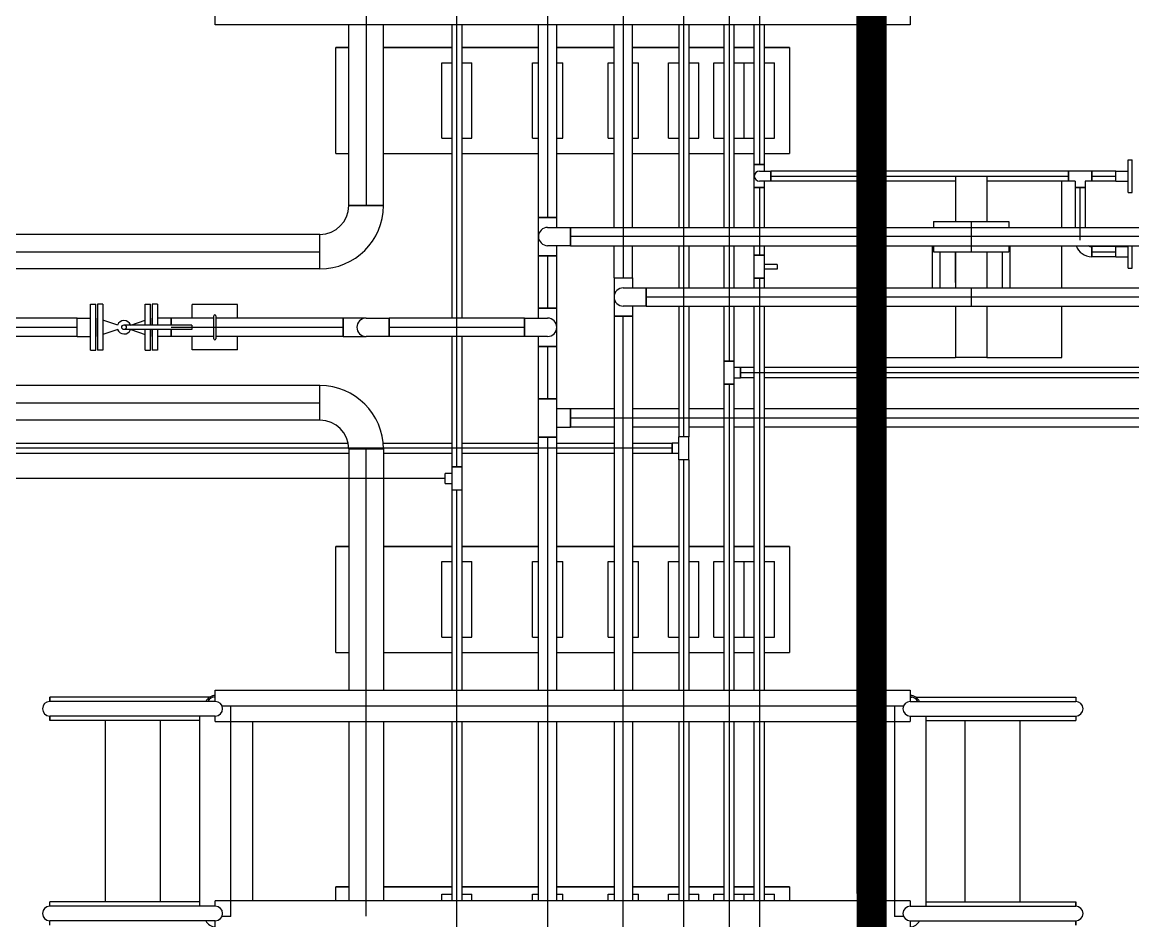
# Model space of a CAD drawing. Header units: inches. Extents: x 517790 to 538444, y 301815 to 302461.
# Drawn here: x 517834.051 to 517837.844, y 302304.376 to 302307.446 of the extents above; entities that cross this region are included whole.
import ezdxf

# ---------------------------------------------------------------- set-up
doc = ezdxf.new("R2010")
doc.units = ezdxf.units.IN
doc.header["$MEASUREMENT"] = 0
doc.layers.add('电气-接地设计-接地线', color=3, linetype='接地线')
doc.layers.add('硅胶总平面底图 工艺装置区', color=253, linetype='Continuous')
doc.styles.add('EESLTYPE', font='TXT.shx')
doc.linetypes.add('接地线', pattern='A,500,["/",EESLTYPE,S=200,R=0,X=0,Y=-100],-200,60,-200', length=960)

msp = doc.modelspace()

# ---------------------------------------------------------------- linework, layer by layer
at = {"layer": '电气-接地设计-接地线', "color": 1, "linetype": '接地线', "ltscale": 0.005, "const_width": 0.1033}
msp.add_lwpolyline([(517836.9519, 302309.2702), (517836.9524, 302303.3303)], dxfattribs=at)
at = {"layer": '硅胶总平面底图 工艺装置区', "color": 9, "linetype": 'Continuous', "lineweight": -3}
for p, q in [((517835.2256, 302307.5436), (517835.2256, 302307.437)), ((517835.5356, 302307.437), (517835.5356, 302307.5436)), ((517835.8456, 302307.5436), (517835.8456, 302307.437)), ((517836.1039, 302307.5436), (517836.1039, 302307.437)), ((517836.3106, 302307.437), (517836.3106, 302307.5436)), ((517836.4656, 302307.5436), (517836.4656, 302307.437)), ((517836.5689, 302307.5436), (517836.5689, 302307.437)), ((517834.7106, 302307.437), (517834.7106, 302307.4691)), ((517837.084, 302307.4691), (517837.084, 302307.437)), ((517837.084, 302307.437), (517834.7106, 302307.437)), ((517835.1665, 302306.8195), (517835.1665, 302307.437)), ((517835.2256, 302307.437), (517835.2256, 302306.8195)), ((517835.2847, 302306.8195), (517835.2847, 302307.437)), ((517835.5183, 302307.437), (517835.5183, 302306.4348)), ((517835.5356, 302306.4348), (517835.5356, 302307.437)), ((517835.5528, 302307.437), (517835.5528, 302306.4348)), ((517835.8144, 302306.7793), (517835.8144, 302307.437)), ((517835.8456, 302307.437), (517835.8456, 302306.7793)), ((517835.8768, 302306.7793), (517835.8768, 302307.437)), ((517836.0728, 302306.7448), (517836.0728, 302307.437)), ((517836.1039, 302307.437), (517836.1039, 302306.7448)), ((517836.1351, 302306.7448), (517836.1351, 302307.437)), ((517836.2933, 302307.437), (517836.2933, 302306.7448)), ((517836.3106, 302306.7448), (517836.3106, 302307.437)), ((517836.3278, 302307.437), (517836.3278, 302306.7448)), ((517836.4483, 302306.7448), (517836.4483, 302307.437)), ((517836.4656, 302307.437), (517836.4656, 302306.7448)), ((517836.4828, 302306.7448), (517836.4828, 302307.437)), ((517836.5517, 302306.9597), (517836.5517, 302307.437)), ((517836.5689, 302307.437), (517836.5689, 302306.9597)), ((517836.5862, 302306.9597), (517836.5862, 302307.437)), ((517835.1223, 302306.9978), (517835.1223, 302307.3595)), ((517835.1223, 302306.9978), (517835.1223, 302307.3595)), ((517835.1665, 302307.3595), (517835.1223, 302307.3595)), ((517835.1223, 302307.3595), (517835.1665, 302307.3595)), ((517835.5183, 302307.3595), (517835.2847, 302307.3595)), ((517835.2847, 302307.3595), (517835.5183, 302307.3595)), ((517835.8144, 302307.3595), (517835.5528, 302307.3595)), ((517835.5528, 302307.3595), (517835.8144, 302307.3595)), ((517836.0728, 302307.3595), (517835.8768, 302307.3595)), ((517835.8768, 302307.3595), (517836.0728, 302307.3595)), ((517836.2933, 302307.3595), (517836.1351, 302307.3595)), ((517836.1351, 302307.3595), (517836.2933, 302307.3595)), ((517836.4483, 302307.3595), (517836.3278, 302307.3595)), ((517836.3278, 302307.3595), (517836.4483, 302307.3595)), ((517836.5517, 302307.3595), (517836.4828, 302307.3595)), ((517836.4828, 302307.3595), (517836.5517, 302307.3595)), ((517836.6722, 302307.3595), (517836.5862, 302307.3595)), ((517836.5862, 302307.3595), (517836.6722, 302307.3595)), ((517836.6722, 302307.3595), (517836.6722, 302306.9978)), ((517836.6722, 302307.3595), (517836.6722, 302306.9978)), ((517835.4839, 302307.0495), (517835.4839, 302307.3078)), ((517835.4839, 302307.3078), (517835.5183, 302307.3078)), ((517835.5528, 302307.3078), (517835.5873, 302307.3078)), ((517835.5873, 302307.0495), (517835.5873, 302307.3078)), ((517835.7939, 302307.0495), (517835.7939, 302307.3078)), ((517835.7939, 302307.3078), (517835.8144, 302307.3078)), ((517835.8768, 302307.3078), (517835.8973, 302307.3078)), ((517835.8973, 302307.0495), (517835.8973, 302307.3078)), ((517836.0523, 302307.3078), (517836.0728, 302307.3078)), ((517836.0523, 302307.0495), (517836.0523, 302307.3078)), ((517836.1351, 302307.3078), (517836.1556, 302307.3078)), ((517836.1556, 302307.0495), (517836.1556, 302307.3078)), ((517836.2589, 302307.0495), (517836.2589, 302307.3078)), ((517836.2589, 302307.3078), (517836.2933, 302307.3078)), ((517836.3278, 302307.3078), (517836.3622, 302307.3078)), ((517836.3622, 302307.0495), (517836.3622, 302307.3078)), ((517836.4139, 302307.0495), (517836.4139, 302307.3078)), ((517836.4139, 302307.3078), (517836.4483, 302307.3078)), ((517836.4828, 302307.3078), (517836.5172, 302307.3078)), ((517836.5172, 302307.0495), (517836.5172, 302307.3078)), ((517836.5172, 302307.3078), (517836.5517, 302307.3078)), ((517836.5172, 302307.0495), (517836.5172, 302307.3078)), ((517836.5862, 302307.3078), (517836.6206, 302307.3078)), ((517836.6206, 302307.0495), (517836.6206, 302307.3078)), ((517835.4839, 302307.0495), (517835.5183, 302307.0495)), ((517835.5528, 302307.0495), (517835.5873, 302307.0495)), ((517835.7939, 302307.0495), (517835.8144, 302307.0495)), ((517835.8768, 302307.0495), (517835.8973, 302307.0495)), ((517836.0523, 302307.0495), (517836.0728, 302307.0495)), ((517836.1351, 302307.0495), (517836.1556, 302307.0495)), ((517836.2589, 302307.0495), (517836.2933, 302307.0495)), ((517836.3278, 302307.0495), (517836.3622, 302307.0495)), ((517836.4139, 302307.0495), (517836.4483, 302307.0495)), ((517836.4828, 302307.0495), (517836.5172, 302307.0495)), ((517836.5172, 302307.0495), (517836.5517, 302307.0495)), ((517836.5862, 302307.0495), (517836.6206, 302307.0495)), ((517835.1223, 302306.9978), (517835.1665, 302306.9978)), ((517835.1223, 302306.9978), (517835.1665, 302306.9978)), ((517835.2847, 302306.9978), (517835.5183, 302306.9978)), ((517835.2847, 302306.9978), (517835.5183, 302306.9978)), ((517835.5528, 302306.9978), (517835.8144, 302306.9978)), ((517835.5528, 302306.9978), (517835.8144, 302306.9978)), ((517835.8768, 302306.9978), (517836.0728, 302306.9978)), ((517835.8768, 302306.9978), (517836.0728, 302306.9978)), ((517836.1351, 302306.9978), (517836.2933, 302306.9978)), ((517836.1351, 302306.9978), (517836.2933, 302306.9978)), ((517836.3278, 302306.9978), (517836.4483, 302306.9978)), ((517836.3278, 302306.9978), (517836.4483, 302306.9978)), ((517836.4828, 302306.9978), (517836.5517, 302306.9978)), ((517836.4828, 302306.9978), (517836.5517, 302306.9978)), ((517836.5862, 302306.9978), (517836.6722, 302306.9978)), ((517836.5862, 302306.9978), (517836.6722, 302306.9978)), ((517837.8288, 302306.9203), (517837.8288, 302306.9761)), ((517837.8288, 302306.9761), (517837.842, 302306.9761)), ((517837.842, 302306.9203), (517837.842, 302306.9761)), ((517836.5689, 302306.9597), (517836.5517, 302306.9597)), ((517836.5517, 302306.881), (517836.5517, 302306.9597)), ((517836.5517, 302306.9597), (517836.5862, 302306.9597)), ((517836.5862, 302306.9597), (517836.5689, 302306.9597)), ((517836.5689, 302306.9376), (517836.6083, 302306.9376)), ((517836.5862, 302306.9376), (517836.5862, 302306.9597)), ((517836.6083, 302306.9031), (517836.6083, 302306.9376)), ((517837.6253, 302306.9376), (517836.6083, 302306.9376)), ((517836.6083, 302306.9376), (517836.6083, 302306.9031)), ((517837.6253, 302306.9376), (517837.6253, 302306.9031)), ((517837.704, 302306.9376), (517837.6253, 302306.9376)), ((517837.6253, 302306.9031), (517837.6253, 302306.9376)), ((517837.704, 302306.9376), (517837.704, 302306.9031)), ((517837.704, 302306.9031), (517837.704, 302306.9376)), ((517837.7864, 302306.9376), (517837.704, 302306.9376)), ((517837.7864, 302306.9031), (517837.7864, 302306.9376)), ((517837.7864, 302306.9203), (517837.7864, 302306.9376)), ((517837.7864, 302306.9376), (517837.8288, 302306.9376)), ((517836.6083, 302306.9031), (517836.5689, 302306.9031)), ((517836.5862, 302306.881), (517836.5862, 302306.9031)), ((517836.6083, 302306.9203), (517837.239, 302306.9203)), ((517837.239, 302306.9031), (517836.6083, 302306.9031)), ((517836.9822, 302306.9031), (517836.9822, 302306.7448)), ((517837.239, 302306.9203), (517837.239, 302306.7653)), ((517837.239, 302306.9203), (517837.3455, 302306.9203)), ((517837.3455, 302306.9203), (517837.6253, 302306.9203)), ((517837.3455, 302306.9203), (517837.3455, 302306.7653)), ((517837.6253, 302306.9031), (517837.3455, 302306.9031)), ((517837.6022, 302306.7448), (517837.6022, 302306.9031)), ((517837.6474, 302306.9031), (517837.6253, 302306.9031)), ((517837.6474, 302306.9031), (517837.6474, 302306.881)), ((517837.704, 302306.9031), (517837.6819, 302306.9031)), ((517837.6819, 302306.9031), (517837.6819, 302306.881)), ((517837.704, 302306.9203), (517837.7864, 302306.9203)), ((517837.7864, 302306.9031), (517837.704, 302306.9031)), ((517837.7864, 302306.9031), (517837.7864, 302306.9203)), ((517837.7864, 302306.9031), (517837.8288, 302306.9031)), ((517837.8288, 302306.8646), (517837.8288, 302306.9203)), ((517837.842, 302306.8646), (517837.842, 302306.9203)), ((517836.5517, 302306.881), (517836.5862, 302306.881)), ((517836.5517, 302306.7448), (517836.5517, 302306.881)), ((517836.5689, 302306.881), (517836.5517, 302306.881)), ((517836.5689, 302306.881), (517836.5689, 302306.7448)), ((517836.5862, 302306.881), (517836.5689, 302306.881)), ((517836.5862, 302306.7448), (517836.5862, 302306.881)), ((517837.6474, 302306.881), (517837.6646, 302306.881)), ((517837.6819, 302306.881), (517837.6474, 302306.881)), ((517837.6474, 302306.881), (517837.6474, 302306.7448)), ((517837.6646, 302306.881), (517837.6819, 302306.881)), ((517837.6646, 302306.7448), (517837.6646, 302306.881)), ((517837.6819, 302306.881), (517837.6819, 302306.7448)), ((517837.8288, 302306.8646), (517837.842, 302306.8646)), ((517835.1665, 302306.8195), (517835.2847, 302306.8195)), ((517835.2847, 302306.8195), (517835.1665, 302306.8195)), ((517835.8144, 302306.7793), (517835.8768, 302306.7793)), ((517835.8456, 302306.7793), (517835.8144, 302306.7793)), ((517835.8144, 302306.6481), (517835.8144, 302306.7793)), ((517835.8768, 302306.7793), (517835.8456, 302306.7793)), ((517835.8768, 302306.7448), (517835.8768, 302306.7793)), ((517835.8456, 302306.7448), (517835.9243, 302306.7448)), ((517835.9243, 302306.6825), (517835.9243, 302306.7448)), ((517835.9243, 302306.7448), (517835.9243, 302306.6825)), ((517835.9243, 302306.7448), (517840.0289, 302306.7448)), ((517836.1039, 302306.7448), (517836.1039, 302306.6825)), ((517836.3106, 302306.6825), (517836.3106, 302306.7448)), ((517836.4656, 302306.7448), (517836.4656, 302306.6825)), ((517836.5689, 302306.7448), (517836.5689, 302306.6825)), ((517837.1631, 302306.7653), (517837.4214, 302306.7653)), ((517837.1631, 302306.7653), (517837.1631, 302306.7448)), ((517837.2922, 302306.7653), (517837.2922, 302306.662)), ((517837.4214, 302306.7653), (517837.4214, 302306.7448)), ((517837.6646, 302306.7014), (517837.6646, 302306.7448)), ((517835.0681, 302306.7211), (517828.2015, 302306.7211)), ((517835.0681, 302306.6029), (517835.0681, 302306.7211)), ((517835.0681, 302306.6029), (517835.0681, 302306.7211)), ((517840.0289, 302306.7137), (517835.9243, 302306.7137)), ((517828.2015, 302306.662), (517835.0681, 302306.662)), ((517835.9243, 302306.6825), (517835.8456, 302306.6825)), ((517835.8768, 302306.6481), (517835.8768, 302306.6825)), ((517835.9243, 302306.6825), (517840.0289, 302306.6825)), ((517836.0728, 302306.5726), (517836.0728, 302306.6825)), ((517836.1039, 302306.6825), (517836.1039, 302306.5726)), ((517836.1351, 302306.5726), (517836.1351, 302306.6825)), ((517836.2933, 302306.6825), (517836.2933, 302306.5382)), ((517836.3106, 302306.5382), (517836.3106, 302306.6825)), ((517836.3278, 302306.6825), (517836.3278, 302306.5382)), ((517836.4483, 302306.5382), (517836.4483, 302306.6825)), ((517836.4656, 302306.6825), (517836.4656, 302306.5382)), ((517836.4828, 302306.5382), (517836.4828, 302306.6825)), ((517836.5517, 302306.6497), (517836.5517, 302306.6825)), ((517836.5689, 302306.6825), (517836.5689, 302306.6497)), ((517836.5862, 302306.6497), (517836.5862, 302306.6825)), ((517836.9822, 302306.6825), (517836.9822, 302306.5382)), ((517837.1589, 302306.6825), (517837.1589, 302306.5382)), ((517837.1631, 302306.6825), (517837.1631, 302306.662)), ((517837.1631, 302306.662), (517837.4214, 302306.662)), ((517837.1852, 302306.662), (517837.1852, 302306.5382)), ((517837.2376, 302306.662), (517837.2376, 302306.5571)), ((517837.239, 302306.662), (517837.239, 302306.5382)), ((517837.3455, 302306.662), (517837.3455, 302306.5382)), ((517837.3468, 302306.5571), (517837.3468, 302306.662)), ((517837.3993, 302306.5382), (517837.3993, 302306.662)), ((517837.4214, 302306.6825), (517837.4214, 302306.662)), ((517837.4256, 302306.5382), (517837.4256, 302306.6825)), ((517837.6022, 302306.5382), (517837.6022, 302306.6825)), ((517837.704, 302306.6447), (517837.704, 302306.6793)), ((517837.7864, 302306.6793), (517837.704, 302306.6793)), ((517837.704, 302306.6793), (517837.704, 302306.6447)), ((517837.704, 302306.662), (517837.7864, 302306.662)), ((517837.7864, 302306.6447), (517837.7864, 302306.6793)), ((517837.7864, 302306.662), (517837.7864, 302306.6793)), ((517837.7864, 302306.6793), (517837.8288, 302306.6793)), ((517837.7864, 302306.6447), (517837.7864, 302306.662)), ((517837.8288, 302306.662), (517837.8288, 302306.6825)), ((517837.8288, 302306.6062), (517837.8288, 302306.662)), ((517837.842, 302306.662), (517837.842, 302306.6825)), ((517837.842, 302306.6062), (517837.842, 302306.662)), ((517835.8456, 302306.6481), (517835.8144, 302306.6481)), ((517835.8144, 302306.6481), (517835.8768, 302306.6481)), ((517835.8144, 302306.4693), (517835.8144, 302306.6481)), ((517835.8768, 302306.6481), (517835.8456, 302306.6481)), ((517835.8456, 302306.6481), (517835.8456, 302306.4693)), ((517835.8768, 302306.4693), (517835.8768, 302306.6481)), ((517836.5517, 302306.6497), (517836.5862, 302306.6497)), ((517836.5862, 302306.6497), (517836.5517, 302306.6497)), ((517836.5517, 302306.571), (517836.5517, 302306.6497)), ((517836.5862, 302306.571), (517836.5862, 302306.6497)), ((517837.7864, 302306.6447), (517837.704, 302306.6447)), ((517837.7864, 302306.6447), (517837.8288, 302306.6447)), ((517835.0681, 302306.6029), (517828.2015, 302306.6029)), ((517836.6299, 302306.6181), (517836.5862, 302306.6181)), ((517836.6299, 302306.6026), (517836.5862, 302306.6026)), ((517836.6299, 302306.6181), (517836.6299, 302306.6026)), ((517837.8288, 302306.6062), (517837.842, 302306.6062)), ((517836.0728, 302306.5726), (517836.1351, 302306.5726)), ((517836.0728, 302306.5726), (517836.1039, 302306.5726)), ((517836.0728, 302306.5726), (517836.0728, 302306.4414)), ((517836.1039, 302306.5726), (517836.1351, 302306.5726)), ((517836.1351, 302306.5726), (517836.1351, 302306.5382)), ((517836.5862, 302306.571), (517836.5517, 302306.571)), ((517836.5517, 302306.571), (517836.5862, 302306.571)), ((517836.5517, 302306.5382), (517836.5517, 302306.571)), ((517836.5689, 302306.571), (517836.5689, 302306.5382)), ((517836.5862, 302306.5382), (517836.5862, 302306.571)), ((517837.2376, 302306.5571), (517837.239, 302306.5571)), ((517837.3455, 302306.5571), (517837.3468, 302306.5571)), ((517836.1039, 302306.5382), (517836.1827, 302306.5382)), ((517836.1827, 302306.5382), (517836.1827, 302306.4758)), ((517836.1827, 302306.5382), (517840.0289, 302306.5382)), ((517836.1827, 302306.4758), (517836.1827, 302306.5382)), ((517840.0289, 302306.507), (517836.1827, 302306.507)), ((517836.3106, 302306.4758), (517836.3106, 302306.5382)), ((517836.4656, 302306.5382), (517836.4656, 302306.4758)), ((517836.5689, 302306.5382), (517836.5689, 302306.4758)), ((517837.2922, 302306.5382), (517837.2922, 302306.4758)), ((517834.2844, 302306.4037), (517834.2844, 302306.4824)), ((517834.2844, 302306.4824), (517834.3025, 302306.4824)), ((517834.3025, 302306.4037), (517834.3025, 302306.4824)), ((517834.3087, 302306.4824), (517834.3087, 302306.4037)), ((517834.3268, 302306.4824), (517834.3087, 302306.4824)), ((517834.3268, 302306.4824), (517834.3268, 302306.4037)), ((517834.4711, 302306.4114), (517834.4711, 302306.4824)), ((517834.4711, 302306.4824), (517834.4892, 302306.4824)), ((517834.4892, 302306.4114), (517834.4892, 302306.4824)), ((517834.4954, 302306.4824), (517834.4954, 302306.4114)), ((517834.5135, 302306.4824), (517834.4954, 302306.4824)), ((517834.5135, 302306.4824), (517834.5135, 302306.4114)), ((517834.6314, 302306.4348), (517834.6314, 302306.4812)), ((517834.7864, 302306.4812), (517834.6314, 302306.4812)), ((517834.7864, 302306.4348), (517834.7864, 302306.4812)), ((517835.8456, 302306.4693), (517835.8144, 302306.4693)), ((517835.8144, 302306.4348), (517835.8144, 302306.4693)), ((517835.8144, 302306.4693), (517835.8768, 302306.4693)), ((517835.8768, 302306.4693), (517835.8456, 302306.4693)), ((517835.8768, 302306.3381), (517835.8768, 302306.4693)), ((517836.1827, 302306.4758), (517836.1039, 302306.4758)), ((517836.1351, 302306.4758), (517836.1351, 302306.4414)), ((517836.1827, 302306.4758), (517840.0289, 302306.4758)), ((517836.2933, 302306.4758), (517836.2933, 302306.0297)), ((517836.3106, 302306.0297), (517836.3106, 302306.4758)), ((517836.3278, 302306.4758), (517836.3278, 302306.0297)), ((517836.4483, 302306.288), (517836.4483, 302306.4758)), ((517836.4656, 302306.4758), (517836.4656, 302306.288)), ((517836.4828, 302306.288), (517836.4828, 302306.4758)), ((517836.5517, 302305.1637), (517836.5517, 302306.4758)), ((517836.5689, 302306.4758), (517836.5689, 302305.1637)), ((517836.5862, 302305.1637), (517836.5862, 302306.4758)), ((517836.9822, 302306.4758), (517836.9822, 302306.3003)), ((517837.239, 302306.4758), (517837.239, 302306.3003)), ((517837.3455, 302306.4758), (517837.3455, 302306.3003)), ((517837.6022, 302306.3003), (517837.6022, 302306.4758)), ((517834.2384, 302306.4348), (517827.8644, 302306.4348)), ((517834.2384, 302306.3725), (517834.2384, 302306.4348)), ((517834.2384, 302306.4037), (517834.2384, 302306.4348)), ((517834.2384, 302306.4348), (517834.2844, 302306.4348)), ((517834.3071, 302306.4348), (517834.3071, 302306.3725)), ((517834.3087, 302306.4343), (517834.3071, 302306.4348)), ((517834.4892, 302306.4343), (517834.4908, 302306.4348)), ((517834.4908, 302306.4114), (517834.4908, 302306.4348)), ((517834.5594, 302306.4348), (517834.5135, 302306.4348)), ((517834.5594, 302306.4114), (517834.5594, 302306.4348)), ((517834.7058, 302306.4348), (517834.5594, 302306.4348)), ((517834.5594, 302306.4348), (517834.5594, 302306.4114)), ((517834.7058, 302306.3644), (517834.7058, 302306.4429)), ((517834.712, 302306.4429), (517834.712, 302306.3644)), ((517835.1469, 302306.4348), (517834.712, 302306.4348)), ((517835.1469, 302306.3725), (517835.1469, 302306.4348)), ((517835.1469, 302306.4348), (517835.1469, 302306.4037)), ((517835.2256, 302306.4348), (517835.1469, 302306.4348)), ((517835.2256, 302306.4348), (517835.3043, 302306.4348)), ((517835.3043, 302306.4348), (517835.3043, 302306.3725)), ((517835.3043, 302306.3725), (517835.3043, 302306.4348)), ((517835.7669, 302306.4348), (517835.3043, 302306.4348)), ((517835.5356, 302306.3725), (517835.5356, 302306.4348)), ((517835.7669, 302306.4348), (517835.7669, 302306.3725)), ((517835.7669, 302306.4348), (517835.8456, 302306.4348)), ((517835.7669, 302306.3725), (517835.7669, 302306.4348)), ((517836.1351, 302306.4414), (517836.0728, 302306.4414)), ((517836.0728, 302306.4414), (517836.0728, 302305.1637)), ((517836.0728, 302306.4414), (517836.1039, 302306.4414)), ((517836.1039, 302305.1637), (517836.1039, 302306.4414)), ((517836.1039, 302306.4414), (517836.1351, 302306.4414)), ((517836.1351, 302306.4414), (517836.1351, 302305.1637)), ((517827.8644, 302306.4037), (517834.2384, 302306.4037)), ((517834.2384, 302306.3725), (517834.2384, 302306.4037)), ((517834.2844, 302306.3249), (517834.2844, 302306.4037)), ((517834.3025, 302306.3249), (517834.3025, 302306.4037)), ((517834.3087, 302306.4037), (517834.3087, 302306.3249)), ((517834.3772, 302306.411), (517834.3268, 302306.4282)), ((517834.3268, 302306.4037), (517834.3268, 302306.3249)), ((517834.3772, 302306.3963), (517834.3268, 302306.3792)), ((517834.6302, 302306.4114), (517834.3989, 302306.4114)), ((517834.6302, 302306.3959), (517834.3989, 302306.3959)), ((517834.4218, 302306.4114), (517834.4711, 302306.4282)), ((517834.4218, 302306.3959), (517834.4711, 302306.3792)), ((517834.4711, 302306.3249), (517834.4711, 302306.3959)), ((517834.4892, 302306.3249), (517834.4892, 302306.3959)), ((517834.4908, 302306.3725), (517834.4908, 302306.3959)), ((517834.4954, 302306.3959), (517834.4954, 302306.3249)), ((517834.5135, 302306.3959), (517834.5135, 302306.3249)), ((517834.5594, 302306.4037), (517834.6302, 302306.4037)), ((517834.5594, 302306.3725), (517834.5594, 302306.3959)), ((517834.5594, 302306.3959), (517834.5594, 302306.3725)), ((517834.6302, 302306.4114), (517834.6302, 302306.4037)), ((517834.6302, 302306.4037), (517834.7058, 302306.4037)), ((517834.6302, 302306.4037), (517834.6302, 302306.3959)), ((517834.7058, 302306.4037), (517834.712, 302306.4037)), ((517834.712, 302306.4037), (517835.1469, 302306.4037)), ((517835.1469, 302306.4037), (517835.1469, 302306.3725)), ((517835.3043, 302306.4037), (517835.7669, 302306.4037)), ((517834.2384, 302306.3725), (517827.8644, 302306.3725)), ((517834.2384, 302306.3725), (517834.2844, 302306.3725)), ((517834.3087, 302306.373), (517834.3071, 302306.3725)), ((517834.4892, 302306.373), (517834.4908, 302306.3725)), ((517834.5594, 302306.3725), (517834.5135, 302306.3725)), ((517834.7058, 302306.3725), (517834.5594, 302306.3725)), ((517834.6314, 302306.3262), (517834.6314, 302306.3725)), ((517835.1469, 302306.3725), (517834.712, 302306.3725)), ((517834.7864, 302306.3262), (517834.7864, 302306.3725)), ((517835.1469, 302306.3725), (517835.2256, 302306.3725)), ((517835.3043, 302306.3725), (517835.2256, 302306.3725)), ((517835.7669, 302306.3725), (517835.3043, 302306.3725)), ((517835.5183, 302306.3725), (517835.5183, 302305.9264)), ((517835.5356, 302305.9264), (517835.5356, 302306.3725)), ((517835.5528, 302306.3725), (517835.5528, 302305.9264)), ((517835.8456, 302306.3725), (517835.7669, 302306.3725)), ((517835.8144, 302306.3381), (517835.8144, 302306.3725)), ((517834.2844, 302306.3249), (517834.3025, 302306.3249)), ((517834.3268, 302306.3249), (517834.3087, 302306.3249)), ((517834.4711, 302306.3249), (517834.4892, 302306.3249)), ((517834.5135, 302306.3249), (517834.4954, 302306.3249)), ((517834.7864, 302306.3262), (517834.6314, 302306.3262)), ((517835.8456, 302306.3381), (517835.8144, 302306.3381)), ((517835.8144, 302306.3381), (517835.8768, 302306.3381)), ((517835.8144, 302306.1593), (517835.8144, 302306.3381)), ((517835.8768, 302306.3381), (517835.8456, 302306.3381)), ((517835.8456, 302306.3381), (517835.8456, 302306.1593)), ((517835.8768, 302306.1593), (517835.8768, 302306.3381)), ((517836.4483, 302306.288), (517836.4656, 302306.288)), ((517836.4828, 302306.288), (517836.4483, 302306.288)), ((517836.4483, 302306.2093), (517836.4483, 302306.288)), ((517836.4656, 302306.288), (517836.4828, 302306.288)), ((517836.4828, 302306.2093), (517836.4828, 302306.288)), ((517836.9822, 302306.3003), (517837.239, 302306.3003)), ((517837.3455, 302306.3003), (517837.239, 302306.3003)), ((517837.3455, 302306.3003), (517837.6022, 302306.3003)), ((517836.505, 302306.2659), (517836.4828, 302306.2659)), ((517836.505, 302306.2314), (517836.505, 302306.2659)), ((517836.5517, 302306.2659), (517836.505, 302306.2659)), ((517836.505, 302306.2659), (517836.505, 302306.2487)), ((517836.505, 302306.2487), (517836.5517, 302306.2487)), ((517836.505, 302306.2487), (517836.505, 302306.2314)), ((517836.5517, 302306.2487), (517836.5862, 302306.2487)), ((517838.2345, 302306.2659), (517836.5862, 302306.2659)), ((517836.5862, 302306.2487), (517838.2345, 302306.2487)), ((517835.0681, 302306.2044), (517827.6848, 302306.2044)), ((517835.0681, 302306.0863), (517835.0681, 302306.2044)), ((517835.0681, 302306.0863), (517835.0681, 302306.2044)), ((517836.4828, 302306.2093), (517836.4483, 302306.2093)), ((517836.4483, 302306.2093), (517836.4656, 302306.2093)), ((517836.4483, 302305.1637), (517836.4483, 302306.2093)), ((517836.4656, 302306.2093), (517836.4656, 302305.1637)), ((517836.4656, 302306.2093), (517836.4828, 302306.2093)), ((517836.4828, 302306.2314), (517836.505, 302306.2314)), ((517836.4828, 302305.1637), (517836.4828, 302306.2093)), ((517836.5517, 302306.2314), (517836.505, 302306.2314)), ((517838.2345, 302306.2314), (517836.5862, 302306.2314)), ((517827.6848, 302306.1453), (517835.0681, 302306.1453)), ((517835.8144, 302306.1593), (517835.8768, 302306.1593)), ((517835.8768, 302306.1593), (517835.8144, 302306.1593)), ((517835.8144, 302306.0281), (517835.8144, 302306.1593)), ((517835.8768, 302306.0281), (517835.8768, 302306.1593)), ((517835.9243, 302306.1248), (517835.8768, 302306.1248)), ((517835.9243, 302306.1248), (517835.9243, 302306.0937)), ((517835.9243, 302306.0625), (517835.9243, 302306.1248)), ((517836.0728, 302306.1248), (517835.9243, 302306.1248)), ((517835.9243, 302306.0937), (517835.9243, 302306.0625)), ((517835.9243, 302306.0937), (517836.0728, 302306.0937)), ((517836.0728, 302306.0937), (517836.1351, 302306.0937)), ((517836.2933, 302306.1248), (517836.1351, 302306.1248)), ((517836.1351, 302306.0937), (517836.2933, 302306.0937)), ((517836.2933, 302306.0937), (517836.3278, 302306.0937)), ((517836.4483, 302306.1248), (517836.3278, 302306.1248)), ((517836.3278, 302306.0937), (517836.4483, 302306.0937)), ((517836.4483, 302306.0937), (517836.4828, 302306.0937)), ((517836.5517, 302306.1248), (517836.4828, 302306.1248)), ((517836.4828, 302306.0937), (517836.5517, 302306.0937)), ((517836.5517, 302306.0937), (517836.5862, 302306.0937)), ((517838.0402, 302306.1248), (517836.5862, 302306.1248)), ((517836.5862, 302306.0937), (517838.0402, 302306.0937)), ((517835.0681, 302306.0863), (517827.6848, 302306.0863)), ((517835.8768, 302306.0625), (517835.9243, 302306.0625)), ((517836.0728, 302306.0625), (517835.9243, 302306.0625)), ((517836.2933, 302306.0625), (517836.1351, 302306.0625)), ((517836.4483, 302306.0625), (517836.3278, 302306.0625)), ((517836.5517, 302306.0625), (517836.4828, 302306.0625)), ((517838.0402, 302306.0625), (517836.5862, 302306.0625)), ((517835.8144, 302306.0281), (517835.8768, 302306.0281)), ((517835.8144, 302305.1637), (517835.8144, 302306.0281)), ((517835.8768, 302306.0281), (517835.8144, 302306.0281)), ((517835.8456, 302306.0281), (517835.8456, 302305.1637)), ((517835.8768, 302305.1637), (517835.8768, 302306.0281)), ((517836.3278, 302306.0297), (517836.2933, 302306.0297)), ((517836.3278, 302306.0297), (517836.2933, 302306.0297)), ((517836.2933, 302305.951), (517836.2933, 302306.0297)), ((517836.3278, 302305.951), (517836.3278, 302306.0297)), ((517832.0131, 302306.0076), (517835.1645, 302306.0076)), ((517835.1665, 302305.9903), (517832.0131, 302305.9903)), ((517835.2846, 302305.9903), (517835.1665, 302305.9903)), ((517835.2847, 302305.9879), (517835.1665, 302305.9879)), ((517835.1665, 302305.9879), (517835.1665, 302305.1637)), ((517835.1665, 302305.9879), (517835.2847, 302305.9879)), ((517835.2256, 302305.1637), (517835.2256, 302305.9879)), ((517835.2837, 302306.0076), (517835.5183, 302306.0076)), ((517835.5183, 302305.9903), (517835.2846, 302305.9903)), ((517835.2847, 302305.9879), (517835.2847, 302305.1637)), ((517835.5528, 302305.9903), (517835.5183, 302305.9903)), ((517835.5528, 302306.0076), (517835.8144, 302306.0076)), ((517835.8144, 302305.9903), (517835.5528, 302305.9903)), ((517835.8768, 302305.9903), (517835.8144, 302305.9903)), ((517835.8768, 302306.0076), (517836.0728, 302306.0076)), ((517836.0728, 302305.9903), (517835.8768, 302305.9903)), ((517836.1351, 302305.9903), (517836.0728, 302305.9903)), ((517836.1351, 302306.0076), (517836.2712, 302306.0076)), ((517836.2712, 302305.9903), (517836.1351, 302305.9903)), ((517836.2712, 302306.0076), (517836.2712, 302305.9903)), ((517836.2712, 302305.9903), (517836.2712, 302306.0076)), ((517836.2933, 302306.0076), (517836.2712, 302306.0076)), ((517836.2712, 302305.9903), (517836.2712, 302305.9731)), ((517836.2712, 302305.9731), (517836.2712, 302305.9903)), ((517832.0131, 302305.9731), (517835.1665, 302305.9731)), ((517835.2847, 302305.9731), (517835.5183, 302305.9731)), ((517835.5528, 302305.9731), (517835.8144, 302305.9731)), ((517835.8768, 302305.9731), (517836.0728, 302305.9731)), ((517836.1351, 302305.9731), (517836.2712, 302305.9731)), ((517836.2712, 302305.9731), (517836.2933, 302305.9731)), ((517836.3106, 302305.951), (517836.2933, 302305.951)), ((517836.2933, 302305.951), (517836.2933, 302305.1637)), ((517836.3278, 302305.951), (517836.2933, 302305.951)), ((517836.3106, 302305.1637), (517836.3106, 302305.951)), ((517836.3278, 302305.951), (517836.3106, 302305.951)), ((517836.3278, 302305.951), (517836.3278, 302305.1637)), ((517835.4962, 302305.887), (517835.4962, 302305.9043)), ((517835.5183, 302305.9043), (517835.4962, 302305.9043)), ((517835.5528, 302305.9264), (517835.5183, 302305.9264)), ((517835.5183, 302305.9264), (517835.5528, 302305.9264)), ((517835.5183, 302305.9264), (517835.5183, 302305.8477)), ((517835.5528, 302305.9264), (517835.5528, 302305.8477)), ((517835.1665, 302305.887), (517831.9737, 302305.887)), ((517835.2847, 302305.887), (517835.1665, 302305.887)), ((517835.4962, 302305.887), (517835.2847, 302305.887)), ((517835.4962, 302305.8698), (517835.4962, 302305.887)), ((517835.4962, 302305.8698), (517835.5183, 302305.8698)), ((517835.5183, 302305.8477), (517835.5528, 302305.8477)), ((517835.5528, 302305.8476), (517835.5183, 302305.8476)), ((517835.5183, 302305.8476), (517835.5183, 302305.1637)), ((517835.5356, 302305.1637), (517835.5356, 302305.8476)), ((517835.5528, 302305.8476), (517835.5528, 302305.1637)), ((517835.1665, 302305.6545), (517835.1223, 302305.6545)), ((517835.1223, 302305.6545), (517835.1665, 302305.6545)), ((517835.1223, 302305.2929), (517835.1223, 302305.6545)), ((517835.1223, 302305.2929), (517835.1223, 302305.6545)), ((517835.5183, 302305.6545), (517835.2847, 302305.6545)), ((517835.2847, 302305.6545), (517835.5183, 302305.6545)), ((517835.8144, 302305.6545), (517835.5528, 302305.6545)), ((517835.5528, 302305.6545), (517835.8144, 302305.6545)), ((517836.0728, 302305.6545), (517835.8768, 302305.6545)), ((517835.8768, 302305.6545), (517836.0728, 302305.6545)), ((517836.2933, 302305.6545), (517836.1351, 302305.6545)), ((517836.1351, 302305.6545), (517836.2933, 302305.6545)), ((517836.4483, 302305.6545), (517836.3278, 302305.6545)), ((517836.3278, 302305.6545), (517836.4483, 302305.6545)), ((517836.5517, 302305.6545), (517836.4828, 302305.6545)), ((517836.4828, 302305.6545), (517836.5517, 302305.6545)), ((517836.6722, 302305.6545), (517836.5862, 302305.6545)), ((517836.5862, 302305.6545), (517836.6722, 302305.6545)), ((517836.6722, 302305.6545), (517836.6722, 302305.2929)), ((517836.6722, 302305.6545), (517836.6722, 302305.2929)), ((517835.4839, 302305.6028), (517835.5183, 302305.6028)), ((517835.4839, 302305.3445), (517835.4839, 302305.6028)), ((517835.5528, 302305.6028), (517835.5873, 302305.6028)), ((517835.5873, 302305.3445), (517835.5873, 302305.6028)), ((517835.7939, 302305.6028), (517835.8144, 302305.6028)), ((517835.7939, 302305.3445), (517835.7939, 302305.6028)), ((517835.8768, 302305.6028), (517835.8973, 302305.6028)), ((517835.8973, 302305.3445), (517835.8973, 302305.6028)), ((517836.0523, 302305.3445), (517836.0523, 302305.6028)), ((517836.0523, 302305.6028), (517836.0728, 302305.6028)), ((517836.1351, 302305.6028), (517836.1556, 302305.6028)), ((517836.1556, 302305.3445), (517836.1556, 302305.6028)), ((517836.2589, 302305.3445), (517836.2589, 302305.6028)), ((517836.2589, 302305.6028), (517836.2933, 302305.6028)), ((517836.3278, 302305.6028), (517836.3622, 302305.6028)), ((517836.3622, 302305.3445), (517836.3622, 302305.6028)), ((517836.4139, 302305.6028), (517836.4483, 302305.6028)), ((517836.4139, 302305.3445), (517836.4139, 302305.6028)), ((517836.4828, 302305.6028), (517836.5172, 302305.6028)), ((517836.5172, 302305.6028), (517836.5517, 302305.6028)), ((517836.5172, 302305.3445), (517836.5172, 302305.6028)), ((517836.5172, 302305.3445), (517836.5172, 302305.6028)), ((517836.5862, 302305.6028), (517836.6206, 302305.6028)), ((517836.6206, 302305.3445), (517836.6206, 302305.6028)), ((517835.4839, 302305.3445), (517835.5183, 302305.3445)), ((517835.5528, 302305.3445), (517835.5873, 302305.3445)), ((517835.7939, 302305.3445), (517835.8144, 302305.3445)), ((517835.8768, 302305.3445), (517835.8973, 302305.3445)), ((517836.0523, 302305.3445), (517836.0728, 302305.3445)), ((517836.1351, 302305.3445), (517836.1556, 302305.3445)), ((517836.2589, 302305.3445), (517836.2933, 302305.3445)), ((517836.3278, 302305.3445), (517836.3622, 302305.3445)), ((517836.4139, 302305.3445), (517836.4483, 302305.3445)), ((517836.4828, 302305.3445), (517836.5172, 302305.3445)), ((517836.5172, 302305.3445), (517836.5517, 302305.3445)), ((517836.5862, 302305.3445), (517836.6206, 302305.3445)), ((517835.1223, 302305.2929), (517835.1665, 302305.2929)), ((517835.1223, 302305.2929), (517835.1665, 302305.2929)), ((517835.2847, 302305.2929), (517835.5183, 302305.2929)), ((517835.2847, 302305.2929), (517835.5183, 302305.2929)), ((517835.5528, 302305.2929), (517835.8144, 302305.2929)), ((517835.5528, 302305.2929), (517835.8144, 302305.2929)), ((517835.8768, 302305.2929), (517836.0728, 302305.2929)), ((517835.8768, 302305.2929), (517836.0728, 302305.2929)), ((517836.1351, 302305.2929), (517836.2933, 302305.2929)), ((517836.1351, 302305.2929), (517836.2933, 302305.2929)), ((517836.3278, 302305.2929), (517836.4483, 302305.2929)), ((517836.3278, 302305.2929), (517836.4483, 302305.2929)), ((517836.4828, 302305.2929), (517836.5517, 302305.2929)), ((517836.4828, 302305.2929), (517836.5517, 302305.2929)), ((517836.5862, 302305.2929), (517836.6722, 302305.2929)), ((517836.5862, 302305.2929), (517836.6722, 302305.2929)), ((517834.7106, 302305.1637), (517837.084, 302305.1637)), ((517834.7106, 302305.1251), (517834.7106, 302305.1637)), ((517835.2256, 302305.0571), (517835.2256, 302305.1637)), ((517835.5356, 302305.0571), (517835.5356, 302305.1637)), ((517835.8456, 302305.1637), (517835.8456, 302305.0571)), ((517836.1039, 302305.0571), (517836.1039, 302305.1637)), ((517836.3106, 302305.0571), (517836.3106, 302305.1637)), ((517836.4656, 302305.1637), (517836.4656, 302305.0571)), ((517836.5689, 302305.1637), (517836.5689, 302305.0571)), ((517837.084, 302305.1637), (517837.084, 302305.1251)), ((517834.1452, 302305.1251), (517834.1452, 302305.1399)), ((517834.1452, 302305.1399), (517834.1452, 302305.1251)), ((517834.6914, 302305.1399), (517834.1452, 302305.1399)), ((517834.7106, 302305.1251), (517834.1452, 302305.1251)), ((517834.7106, 302305.1399), (517834.7051, 302305.1399)), ((517834.7333, 302305.1104), (517837.0612, 302305.1104)), ((517834.7638, 302304.3903), (517834.7638, 302305.1104)), ((517837.0307, 302305.1104), (517837.0307, 302304.3903)), ((517837.084, 302305.1399), (517837.0894, 302305.1399)), ((517837.084, 302305.1251), (517837.6494, 302305.1251)), ((517837.1031, 302305.1399), (517837.6494, 302305.1399)), ((517837.6494, 302305.1399), (517837.6494, 302305.1251)), ((517837.6494, 302305.1399), (517837.6494, 302305.1251)), ((517834.1452, 302305.0604), (517834.1452, 302305.0752)), ((517834.1452, 302305.0752), (517834.1452, 302305.0604)), ((517834.7106, 302305.0752), (517834.1452, 302305.0752)), ((517834.6573, 302304.4255), (517834.6573, 302305.0752)), ((517834.7106, 302305.0571), (517834.7106, 302305.0752)), ((517837.084, 302305.0752), (517837.084, 302305.0571)), ((517837.084, 302305.0752), (517837.6494, 302305.0752)), ((517837.1372, 302305.0752), (517837.1372, 302304.4255)), ((517837.6494, 302305.0752), (517837.6494, 302305.0604)), ((517837.6494, 302305.0752), (517837.6494, 302305.0604)), ((517834.6573, 302305.0604), (517834.1452, 302305.0604)), ((517834.3355, 302304.4404), (517834.3355, 302305.0604)), ((517834.5239, 302304.4404), (517834.5239, 302305.0604)), ((517834.7106, 302305.0571), (517837.084, 302305.0571)), ((517834.8389, 302304.4436), (517834.8389, 302305.0571)), ((517835.1665, 302305.0571), (517835.1665, 302304.4436)), ((517835.2256, 302304.4436), (517835.2256, 302305.0571)), ((517835.2847, 302305.0571), (517835.2847, 302304.4436)), ((517835.5183, 302305.0571), (517835.5183, 302304.4436)), ((517835.5356, 302304.4436), (517835.5356, 302305.0571)), ((517835.5528, 302305.0571), (517835.5528, 302304.4436)), ((517835.8144, 302304.4436), (517835.8144, 302305.0571)), ((517835.8456, 302305.0571), (517835.8456, 302304.4436)), ((517835.8768, 302304.4436), (517835.8768, 302305.0571)), ((517836.0728, 302305.0571), (517836.0728, 302304.4436)), ((517836.1039, 302304.4436), (517836.1039, 302305.0571)), ((517836.1351, 302305.0571), (517836.1351, 302304.4436)), ((517836.2933, 302305.0571), (517836.2933, 302304.4436)), ((517836.3106, 302304.4436), (517836.3106, 302305.0571)), ((517836.3278, 302305.0571), (517836.3278, 302304.4436)), ((517836.4483, 302304.4436), (517836.4483, 302305.0571)), ((517836.4656, 302305.0571), (517836.4656, 302304.4436)), ((517836.4828, 302304.4436), (517836.4828, 302305.0571)), ((517836.5517, 302304.4436), (517836.5517, 302305.0571)), ((517836.5689, 302305.0571), (517836.5689, 302304.4436)), ((517836.5862, 302304.4436), (517836.5862, 302305.0571)), ((517836.9556, 302304.4436), (517836.9556, 302305.0571)), ((517837.1372, 302305.0604), (517837.6494, 302305.0604)), ((517837.2706, 302305.0604), (517837.2706, 302304.4404)), ((517837.459, 302305.0604), (517837.459, 302304.4404)), ((517835.1223, 302304.4436), (517835.1223, 302304.492)), ((517835.1223, 302304.4436), (517835.1223, 302304.492)), ((517835.1665, 302304.492), (517835.1223, 302304.492)), ((517835.1223, 302304.492), (517835.1665, 302304.492)), ((517835.5183, 302304.492), (517835.2847, 302304.492)), ((517835.2847, 302304.492), (517835.5183, 302304.492)), ((517835.4839, 302304.4662), (517835.5183, 302304.4662)), ((517835.4839, 302304.4436), (517835.4839, 302304.4662)), ((517835.8144, 302304.492), (517835.5528, 302304.492)), ((517835.5528, 302304.492), (517835.8144, 302304.492)), ((517835.5528, 302304.4662), (517835.5873, 302304.4662)), ((517835.5873, 302304.4436), (517835.5873, 302304.4662)), ((517835.7939, 302304.4436), (517835.7939, 302304.4662)), ((517835.7939, 302304.4662), (517835.8144, 302304.4662)), ((517836.0728, 302304.492), (517835.8768, 302304.492)), ((517835.8768, 302304.492), (517836.0728, 302304.492)), ((517835.8768, 302304.4662), (517835.8973, 302304.4662)), ((517835.8973, 302304.4436), (517835.8973, 302304.4662)), ((517836.0523, 302304.4662), (517836.0728, 302304.4662)), ((517836.0523, 302304.4436), (517836.0523, 302304.4662)), ((517836.2933, 302304.492), (517836.1351, 302304.492)), ((517836.1351, 302304.492), (517836.2933, 302304.492)), ((517836.1351, 302304.4662), (517836.1556, 302304.4662)), ((517836.1556, 302304.4436), (517836.1556, 302304.4662)), ((517836.2589, 302304.4436), (517836.2589, 302304.4662)), ((517836.2589, 302304.4662), (517836.2933, 302304.4662)), ((517836.4483, 302304.492), (517836.3278, 302304.492)), ((517836.3278, 302304.492), (517836.4483, 302304.492)), ((517836.3278, 302304.4662), (517836.3622, 302304.4662)), ((517836.3622, 302304.4436), (517836.3622, 302304.4662)), ((517836.4139, 302304.4662), (517836.4483, 302304.4662)), ((517836.4139, 302304.4436), (517836.4139, 302304.4662)), ((517836.5517, 302304.492), (517836.4828, 302304.492)), ((517836.4828, 302304.492), (517836.5517, 302304.492)), ((517836.4828, 302304.4662), (517836.5172, 302304.4662)), ((517836.5172, 302304.4436), (517836.5172, 302304.4662)), ((517836.5172, 302304.4662), (517836.5517, 302304.4662)), ((517836.5172, 302304.4436), (517836.5172, 302304.4662)), ((517836.6722, 302304.492), (517836.5862, 302304.492)), ((517836.5862, 302304.492), (517836.6722, 302304.492)), ((517836.5862, 302304.4662), (517836.6206, 302304.4662)), ((517836.6206, 302304.4436), (517836.6206, 302304.4662)), ((517836.6722, 302304.492), (517836.6722, 302304.4436)), ((517836.6722, 302304.492), (517836.6722, 302304.4436)), ((517834.1452, 302304.4255), (517834.1452, 302304.4404)), ((517834.6573, 302304.4404), (517834.1452, 302304.4404)), ((517834.1452, 302304.4255), (517834.1452, 302304.4404)), ((517834.7106, 302304.4255), (517834.1452, 302304.4255)), ((517834.7106, 302304.4255), (517834.7106, 302304.4436)), ((517837.084, 302304.4436), (517834.7106, 302304.4436)), ((517835.2256, 302304.3912), (517835.2256, 302304.4436)), ((517835.5356, 302304.337), (517835.5356, 302304.4436)), ((517835.8456, 302304.4436), (517835.8456, 302304.337)), ((517836.1039, 302304.337), (517836.1039, 302304.4436)), ((517836.3106, 302304.337), (517836.3106, 302304.4436)), ((517836.4656, 302304.4436), (517836.4656, 302304.337)), ((517836.5689, 302304.4436), (517836.5689, 302304.337)), ((517837.084, 302304.4436), (517837.084, 302304.4255)), ((517837.084, 302304.4255), (517837.6494, 302304.4255)), ((517837.1372, 302304.4404), (517837.6494, 302304.4404)), ((517837.6494, 302304.4404), (517837.6494, 302304.4255)), ((517837.6494, 302304.4255), (517837.6494, 302304.4404)), ((517834.7638, 302304.3903), (517834.7333, 302304.3903)), ((517837.0612, 302304.3903), (517837.0307, 302304.3903)), ((517834.1452, 302304.3608), (517834.1452, 302304.3757)), ((517834.1452, 302304.3608), (517834.1452, 302304.3757)), ((517834.7106, 302304.3757), (517834.1452, 302304.3757)), ((517834.7106, 302304.337), (517834.7106, 302304.3757)), ((517837.084, 302304.3757), (517837.084, 302304.337)), ((517837.084, 302304.3757), (517837.6494, 302304.3757)), ((517837.6494, 302304.3757), (517837.6494, 302304.3608)), ((517837.6494, 302304.3608), (517837.6494, 302304.3757))]:
    msp.add_line(p, q, dxfattribs=at)
msp.add_circle((517834.3989, 302306.4037), 0.00775, dxfattribs=at)
for centre, radius, start, end in [((517836.5689, 302306.9203), 0.0173, 90, 270), ((517836.5689, 302306.9203), 0.0173, 90, 270), ((517835.0681, 302306.8195), 0.2165, 270, 0), ((517835.0681, 302306.8195), 0.0984, 270, 0), ((517835.8456, 302306.7137), 0.0312, 90, 270), ((517835.8456, 302306.7137), 0.0312, 90, 270), ((517837.704, 302306.7014), 0.0566, 199.4664, 270), ((517837.704, 302306.7014), 0.0221, 238.5843, 270), ((517836.1039, 302306.507), 0.0312, 90, 270), ((517836.1039, 302306.507), 0.0312, 90, 270), ((517834.7089, 302306.4429), 0.0031, 0, 180), ((517835.2256, 302306.4037), 0.0312, 90, 270), ((517835.2256, 302306.4037), 0.0312, 90, 270), ((517835.8456, 302306.4037), 0.0312, 270, 90), ((517835.8456, 302306.4037), 0.0312, 0, 90), ((517834.3989, 302306.4037), 0.023, 19.7221, 161.2587), ((517834.3989, 302306.4037), 0.023, 198.7413, 340.2779), ((517835.8456, 302306.4037), 0.0312, 270, 0), ((517834.7089, 302306.3644), 0.0031, 180, 0), ((517835.0681, 302305.9879), 0.2165, 0, 90), ((517835.0681, 302305.9879), 0.0984, 0, 90), ((517834.7106, 302305.1104), 0.0351, 90, 155.3639), ((517837.084, 302305.1104), 0.0351, 24.6361, 90), ((517834.1452, 302305.1001), 0.0249, 90, 270), ((517834.1452, 302305.1001), 0.0249, 90, 270), ((517834.7106, 302305.1104), 0.03, 90, 150.7432), ((517834.7106, 302305.1001), 0.0249, 270, 90), ((517834.7106, 302305.1001), 0.0249, 270, 90), ((517837.084, 302305.1001), 0.0249, 90, 270), ((517837.084, 302305.1001), 0.0249, 90, 270), ((517837.084, 302305.1104), 0.03, 29.2568, 90), ((517837.6494, 302305.1001), 0.0249, 270, 90), ((517837.6494, 302305.1001), 0.0249, 270, 90), ((517834.1452, 302304.4006), 0.0249, 90, 270), ((517834.1452, 302304.4006), 0.0249, 90, 270), ((517834.7106, 302304.4006), 0.0249, 270, 90), ((517834.7106, 302304.4006), 0.0249, 270, 90), ((517837.084, 302304.4006), 0.0249, 90, 270), ((517837.084, 302304.4006), 0.0249, 90, 270), ((517837.6494, 302304.4006), 0.0249, 270, 90), ((517837.6494, 302304.4006), 0.0249, 270, 90), ((517834.7106, 302304.3903), 0.0351, 204.6361, 270), ((517837.084, 302304.3903), 0.0351, 270, 335.3639)]:
    msp.add_arc(centre, radius, start, end, dxfattribs=at)

doc.saveas('drawing.dxf')
